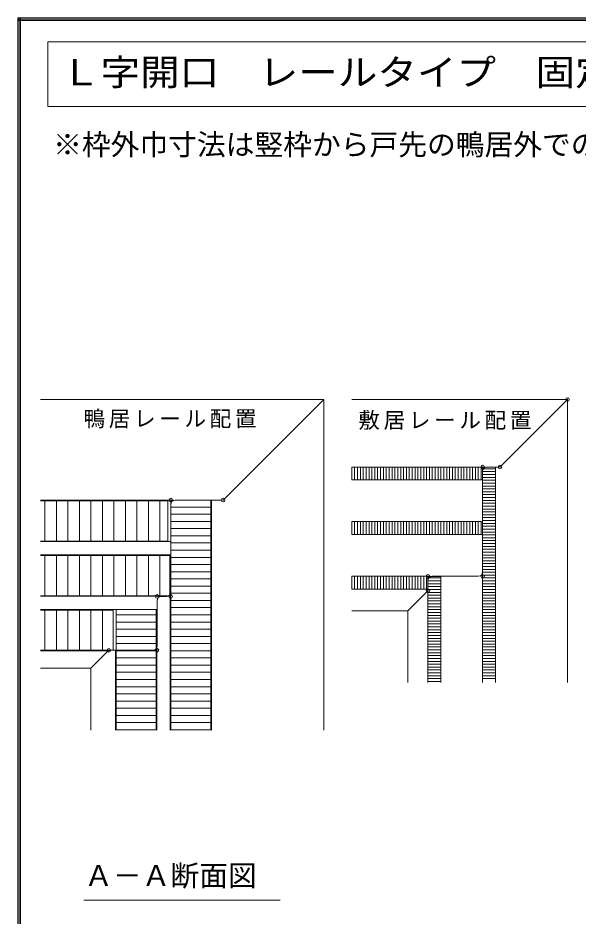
# Model space of a CAD drawing. Units: millimetres, scale not verified. Extents: x -957 to 993, y -689 to 708.
# Drawn here: x -957 to -568, y 83 to 708 of the extents above; entities that cross this region are included whole.
import ezdxf
from ezdxf.enums import TextEntityAlignment as Align

# ---------------------------------------------------------------- set-up
doc = ezdxf.new("R2010")
doc.units = ezdxf.units.MM
doc.header["$LTSCALE"] = 5
doc.header["$PDMODE"] = 32
doc.header["$PDSIZE"] = 2.5
for name, color, linetype, lineweight in [('0-A_文字', 7, 'Continuous', 9), ('0-B_寸法', 7, 'Continuous', 9), ('F-1_枠', 6, 'Continuous', 9)]:
    doc.layers.add(name, color=color, linetype=linetype, lineweight=lineweight)
doc.styles.add('ＭＳ ゴシック', font='')
doc.styles.get('ＭＳ ゴシック').set_extended_font_data('MS Gothic')

msp = doc.modelspace()

# ---------------------------------------------------------------- linework, layer by layer
at = {"layer": '0-B_寸法'}
for p, q in [((-936.448, 690.897), (-936.448, 645.897)), ((-936.448, 645.897), (-66.071, 645.897)), ((-744.522, 442.178), (-941.561, 442.178)), ((-813.643, 373.057), (-744.522, 442.178)), ((-744.522, 442.178), (-744.522, 212.178)), ((-621.231, 396.057), (-575.11, 442.178)), ((-635.11, 395.178), (-725.11, 395.178)), ((-725.11, 386.178), (-725.11, 395.178)), ((-723.11, 386.178), (-723.11, 395.178)), ((-721.11, 386.178), (-721.11, 395.178)), ((-719.11, 386.178), (-719.11, 395.178)), ((-717.11, 386.178), (-717.11, 395.178)), ((-715.11, 386.178), (-715.11, 395.178)), ((-713.11, 386.178), (-713.11, 395.178)), ((-711.11, 386.178), (-711.11, 395.178)), ((-709.11, 386.178), (-709.11, 395.178)), ((-707.11, 386.178), (-707.11, 395.178)), ((-705.11, 386.178), (-705.11, 395.178)), ((-703.11, 386.178), (-703.11, 395.178)), ((-701.11, 386.178), (-701.11, 395.178)), ((-699.11, 386.178), (-699.11, 395.178)), ((-697.11, 386.178), (-697.11, 395.178)), ((-695.11, 386.178), (-695.11, 395.178)), ((-693.11, 386.178), (-693.11, 395.178)), ((-691.11, 386.178), (-691.11, 395.178)), ((-689.11, 386.178), (-689.11, 395.178)), ((-687.11, 386.178), (-687.11, 395.178)), ((-685.11, 386.178), (-685.11, 395.178)), ((-683.11, 386.178), (-683.11, 395.178)), ((-681.11, 386.178), (-681.11, 395.178)), ((-679.11, 386.178), (-679.11, 395.178)), ((-677.11, 386.178), (-677.11, 395.178)), ((-675.11, 386.178), (-675.11, 395.178)), ((-673.11, 386.178), (-673.11, 395.178)), ((-671.11, 386.178), (-671.11, 395.178)), ((-669.11, 386.178), (-669.11, 395.178)), ((-667.11, 386.178), (-667.11, 395.178)), ((-665.11, 386.178), (-665.11, 395.178)), ((-663.11, 386.178), (-663.11, 395.178)), ((-661.11, 386.178), (-661.11, 395.178)), ((-659.11, 386.178), (-659.11, 395.178)), ((-657.11, 386.178), (-657.11, 395.178)), ((-655.11, 386.178), (-655.11, 395.178)), ((-653.11, 386.178), (-653.11, 395.178)), ((-651.11, 386.178), (-651.11, 395.178)), ((-649.11, 386.178), (-649.11, 395.178)), ((-647.11, 386.178), (-647.11, 395.178)), ((-645.11, 386.178), (-645.11, 395.178)), ((-643.11, 386.178), (-643.11, 395.178)), ((-641.11, 386.178), (-641.11, 395.178)), ((-639.11, 386.178), (-639.11, 395.178)), ((-637.11, 386.178), (-637.11, 395.178)), ((-635.11, 386.178), (-635.11, 395.178)), ((-625.11, 393.978), (-634.11, 393.978)), ((-634.11, 393.978), (-634.11, 245.178)), ((-631.11, 395.178), (-623.352, 395.178)), ((-625.11, 393.978), (-625.11, 245.178)), ((-634.11, 322.178), (-634.11, 392.178)), ((-625.11, 391.978), (-634.11, 391.978)), ((-625.11, 389.978), (-634.11, 389.978)), ((-625.11, 387.978), (-634.11, 387.978)), ((-635.11, 386.178), (-725.11, 386.178)), ((-625.11, 385.978), (-634.11, 385.978)), ((-625.11, 383.978), (-634.11, 383.978)), ((-625.11, 381.978), (-634.11, 381.978)), ((-625.11, 379.978), (-634.11, 379.978)), ((-625.11, 377.978), (-634.11, 377.978)), ((-625.11, 375.978), (-634.11, 375.978)), ((-941.561, 372.078), (-848.79, 372.078)), ((-941.561, 371.678), (-853.022, 371.678)), ((-938.516, 371.678), (-938.516, 343.678)), ((-930.516, 371.678), (-930.516, 343.678)), ((-922.516, 371.678), (-922.516, 343.678)), ((-914.516, 371.678), (-914.516, 343.678)), ((-906.516, 371.678), (-906.516, 343.678)), ((-898.516, 371.678), (-898.516, 343.678)), ((-890.516, 371.678), (-890.516, 343.678)), ((-882.516, 371.678), (-882.516, 343.678)), ((-874.516, 371.678), (-874.516, 343.678)), ((-866.516, 371.678), (-866.516, 343.678)), ((-858.516, 371.678), (-858.516, 343.678)), ((-853.022, 343.678), (-853.022, 371.678)), ((-851.022, 212.178), (-851.022, 372.178)), ((-851.022, 308.178), (-851.022, 369.178)), ((-815.765, 372.178), (-848.022, 372.178)), ((-823.022, 212.178), (-823.022, 372.178)), ((-822.622, 212.178), (-822.622, 372.178)), ((-625.11, 373.978), (-634.11, 373.978)), ((-625.11, 371.978), (-634.11, 371.978)), ((-625.11, 369.978), (-634.11, 369.978)), ((-823.022, 367.354), (-851.022, 367.354)), ((-625.11, 367.978), (-634.11, 367.978)), ((-625.11, 365.978), (-634.11, 365.978)), ((-625.11, 363.978), (-634.11, 363.978)), ((-823.022, 362.354), (-851.022, 362.354)), ((-823.022, 357.354), (-851.022, 357.354)), ((-635.11, 357.178), (-725.11, 357.178)), ((-725.11, 348.178), (-725.11, 357.178)), ((-723.11, 348.178), (-723.11, 357.178)), ((-721.11, 348.178), (-721.11, 357.178)), ((-719.11, 348.178), (-719.11, 357.178)), ((-717.11, 348.178), (-717.11, 357.178)), ((-715.11, 348.178), (-715.11, 357.178)), ((-713.11, 348.178), (-713.11, 357.178)), ((-711.11, 348.178), (-711.11, 357.178)), ((-709.11, 348.178), (-709.11, 357.178)), ((-707.11, 348.178), (-707.11, 357.178)), ((-705.11, 348.178), (-705.11, 357.178)), ((-703.11, 348.178), (-703.11, 357.178)), ((-701.11, 348.178), (-701.11, 357.178)), ((-699.11, 348.178), (-699.11, 357.178)), ((-697.11, 348.178), (-697.11, 357.178)), ((-695.11, 348.178), (-695.11, 357.178)), ((-693.11, 348.178), (-693.11, 357.178)), ((-691.11, 348.178), (-691.11, 357.178)), ((-689.11, 348.178), (-689.11, 357.178)), ((-687.11, 348.178), (-687.11, 357.178)), ((-685.11, 348.178), (-685.11, 357.178)), ((-683.11, 348.178), (-683.11, 357.178)), ((-681.11, 348.178), (-681.11, 357.178)), ((-679.11, 348.178), (-679.11, 357.178)), ((-677.11, 348.178), (-677.11, 357.178)), ((-675.11, 348.178), (-675.11, 357.178)), ((-673.11, 348.178), (-673.11, 357.178)), ((-671.11, 348.178), (-671.11, 357.178)), ((-669.11, 348.178), (-669.11, 357.178)), ((-667.11, 348.178), (-667.11, 357.178)), ((-665.11, 348.178), (-665.11, 357.178)), ((-663.11, 348.178), (-663.11, 357.178)), ((-661.11, 348.178), (-661.11, 357.178)), ((-659.11, 348.178), (-659.11, 357.178)), ((-657.11, 348.178), (-657.11, 357.178)), ((-655.11, 348.178), (-655.11, 357.178)), ((-653.11, 348.178), (-653.11, 357.178)), ((-651.11, 348.178), (-651.11, 357.178)), ((-649.11, 348.178), (-649.11, 357.178)), ((-647.11, 348.178), (-647.11, 357.178)), ((-645.11, 348.178), (-645.11, 357.178)), ((-643.11, 348.178), (-643.11, 357.178)), ((-641.11, 348.178), (-641.11, 357.178)), ((-639.11, 348.178), (-639.11, 357.178)), ((-637.11, 348.178), (-637.11, 357.178)), ((-635.11, 348.178), (-635.11, 357.178)), ((-625.11, 361.978), (-634.11, 361.978)), ((-625.11, 359.978), (-634.11, 359.978)), ((-625.11, 357.978), (-634.11, 357.978)), ((-823.022, 352.354), (-851.022, 352.354)), ((-625.11, 355.978), (-634.11, 355.978)), ((-625.11, 353.978), (-634.11, 353.978)), ((-625.11, 351.978), (-634.11, 351.978)), ((-625.11, 349.978), (-634.11, 349.978)), ((-941.561, 343.678), (-853.022, 343.678)), ((-823.022, 347.354), (-851.022, 347.354)), ((-635.11, 348.178), (-725.11, 348.178)), ((-625.11, 347.978), (-634.11, 347.978)), ((-625.11, 345.978), (-634.11, 345.978)), ((-625.11, 343.978), (-634.11, 343.978)), ((-941.561, 343.278), (-851.022, 343.278)), ((-823.022, 342.354), (-851.022, 342.354)), ((-625.11, 341.978), (-634.11, 341.978)), ((-625.11, 339.978), (-634.11, 339.978)), ((-625.11, 337.978), (-634.11, 337.978)), ((-941.561, 334.078), (-851.022, 334.078)), ((-941.561, 333.678), (-851.522, 333.678)), ((-938.516, 333.678), (-938.516, 305.678)), ((-930.516, 333.678), (-930.516, 305.678)), ((-922.516, 333.678), (-922.516, 305.678)), ((-914.516, 333.678), (-914.516, 305.678)), ((-906.516, 333.678), (-906.516, 305.678)), ((-898.516, 333.678), (-898.516, 305.678)), ((-890.516, 333.678), (-890.516, 305.678)), ((-882.516, 333.678), (-882.516, 305.678)), ((-874.516, 333.678), (-874.516, 305.678)), ((-866.516, 333.678), (-866.516, 305.678)), ((-858.516, 333.678), (-858.516, 305.678)), ((-851.522, 305.678), (-851.522, 333.678)), ((-823.022, 337.354), (-851.022, 337.354)), ((-823.022, 332.354), (-851.022, 332.354)), ((-625.11, 335.978), (-634.11, 335.978)), ((-625.11, 333.978), (-634.11, 333.978)), ((-625.11, 331.978), (-634.11, 331.978)), ((-823.022, 327.354), (-851.022, 327.354)), ((-625.11, 329.978), (-634.11, 329.978)), ((-625.11, 327.978), (-634.11, 327.978)), ((-625.11, 325.978), (-634.11, 325.978)), ((-823.022, 322.354), (-851.022, 322.354)), ((-673.11, 319.178), (-725.11, 319.178)), ((-725.11, 310.178), (-725.11, 319.178)), ((-723.11, 310.178), (-723.11, 319.178)), ((-721.11, 310.178), (-721.11, 319.178)), ((-719.11, 310.178), (-719.11, 319.178)), ((-717.11, 310.178), (-717.11, 319.178)), ((-715.11, 310.178), (-715.11, 319.178)), ((-713.11, 310.178), (-713.11, 319.178)), ((-711.11, 310.178), (-711.11, 319.178)), ((-709.11, 310.178), (-709.11, 319.178)), ((-707.11, 310.178), (-707.11, 319.178)), ((-705.11, 310.178), (-705.11, 319.178)), ((-703.11, 310.178), (-703.11, 319.178)), ((-701.11, 310.178), (-701.11, 319.178)), ((-699.11, 310.178), (-699.11, 319.178)), ((-697.11, 310.178), (-697.11, 319.178)), ((-695.11, 310.178), (-695.11, 319.178)), ((-693.11, 310.178), (-693.11, 319.178)), ((-691.11, 310.178), (-691.11, 319.178)), ((-689.11, 310.178), (-689.11, 319.178)), ((-687.11, 310.178), (-687.11, 319.178)), ((-685.11, 310.178), (-685.11, 319.178)), ((-683.11, 310.178), (-683.11, 319.178)), ((-681.11, 310.178), (-681.11, 319.178)), ((-679.11, 310.178), (-679.11, 319.178)), ((-677.11, 310.178), (-677.11, 319.178)), ((-675.11, 310.178), (-675.11, 319.178)), ((-673.11, 310.178), (-673.11, 319.178)), ((-669.11, 319.178), (-637.11, 319.178)), ((-625.11, 323.978), (-634.11, 323.978)), ((-625.11, 321.978), (-634.11, 321.978)), ((-625.11, 319.978), (-634.11, 319.978)), ((-823.022, 317.354), (-851.022, 317.354)), ((-663.11, 317.978), (-672.11, 317.978)), ((-672.11, 317.978), (-672.11, 245.178)), ((-672.11, 310.421), (-672.11, 316.178)), ((-663.11, 315.978), (-672.11, 315.978)), ((-663.11, 313.978), (-672.11, 313.978)), ((-663.11, 317.978), (-663.11, 245.178)), ((-625.11, 317.978), (-634.11, 317.978)), ((-625.11, 315.978), (-634.11, 315.978)), ((-625.11, 313.978), (-634.11, 313.978)), ((-851.422, 212.178), (-851.422, 306.52)), ((-823.022, 312.354), (-851.022, 312.354)), ((-823.022, 307.354), (-851.022, 307.354)), ((-673.11, 310.178), (-725.11, 310.178)), ((-672.988, 308.299), (-686.11, 295.178)), ((-663.11, 311.978), (-672.11, 311.978)), ((-663.11, 309.978), (-672.11, 309.978)), ((-663.11, 307.978), (-672.11, 307.978)), ((-625.11, 311.978), (-634.11, 311.978)), ((-625.11, 309.978), (-634.11, 309.978)), ((-625.11, 307.978), (-634.11, 307.978)), ((-941.561, 305.678), (-851.522, 305.678)), ((-941.561, 305.278), (-853.254, 305.278)), ((-860.522, 302.678), (-860.522, 270.678)), ((-854.022, 305.178), (-857.522, 305.178)), ((-823.022, 302.354), (-851.022, 302.354)), ((-663.11, 305.978), (-672.11, 305.978)), ((-663.11, 303.978), (-672.11, 303.978)), ((-663.11, 301.978), (-672.11, 301.978)), ((-663.11, 299.978), (-672.11, 299.978)), ((-625.11, 305.978), (-634.11, 305.978)), ((-625.11, 303.978), (-634.11, 303.978)), ((-625.11, 301.978), (-634.11, 301.978)), ((-625.11, 299.978), (-634.11, 299.978)), ((-941.561, 296.078), (-860.522, 296.078)), ((-941.561, 295.678), (-891.022, 295.678)), ((-938.516, 295.678), (-938.516, 267.678)), ((-930.516, 295.678), (-930.516, 267.678)), ((-922.516, 295.678), (-922.516, 267.678)), ((-914.516, 295.678), (-914.516, 267.678)), ((-906.516, 295.678), (-906.516, 267.678)), ((-898.516, 295.678), (-898.516, 267.678)), ((-891.022, 267.678), (-891.022, 295.678)), ((-889.022, 212.178), (-889.022, 296.078)), ((-861.022, 212.178), (-861.022, 296.078)), ((-823.022, 297.354), (-851.022, 297.354)), ((-663.11, 297.978), (-672.11, 297.978)), ((-663.11, 295.978), (-672.11, 295.978)), ((-663.11, 293.978), (-672.11, 293.978)), ((-625.11, 297.978), (-634.11, 297.978)), ((-625.11, 295.978), (-634.11, 295.978)), ((-625.11, 293.978), (-634.11, 293.978)), ((-861.022, 292.354), (-889.022, 292.354)), ((-823.022, 292.354), (-851.022, 292.354)), ((-663.11, 291.978), (-672.11, 291.978)), ((-663.11, 289.978), (-672.11, 289.978)), ((-663.11, 287.978), (-672.11, 287.978)), ((-625.11, 291.978), (-634.11, 291.978)), ((-625.11, 289.978), (-634.11, 289.978)), ((-625.11, 287.978), (-634.11, 287.978)), ((-861.022, 287.354), (-889.022, 287.354)), ((-861.022, 282.354), (-889.022, 282.354)), ((-823.022, 287.354), (-851.022, 287.354)), ((-823.022, 282.354), (-851.022, 282.354)), ((-663.11, 285.978), (-672.11, 285.978)), ((-663.11, 283.978), (-672.11, 283.978)), ((-663.11, 281.978), (-672.11, 281.978)), ((-625.11, 285.978), (-634.11, 285.978)), ((-625.11, 283.978), (-634.11, 283.978)), ((-625.11, 281.978), (-634.11, 281.978)), ((-861.022, 277.354), (-889.022, 277.354)), ((-823.022, 277.354), (-851.022, 277.354)), ((-663.11, 279.978), (-672.11, 279.978)), ((-663.11, 277.978), (-672.11, 277.978)), ((-663.11, 275.978), (-672.11, 275.978)), ((-625.11, 279.978), (-634.11, 279.978)), ((-625.11, 277.978), (-634.11, 277.978)), ((-625.11, 275.978), (-634.11, 275.978)), ((-861.022, 272.354), (-889.022, 272.354)), ((-860.622, 212.178), (-860.622, 269.91)), ((-823.022, 272.354), (-851.022, 272.354)), ((-663.11, 273.978), (-672.11, 273.978)), ((-663.11, 271.978), (-672.11, 271.978)), ((-663.11, 269.978), (-672.11, 269.978)), ((-625.11, 273.978), (-634.11, 273.978)), ((-625.11, 271.978), (-634.11, 271.978)), ((-625.11, 269.978), (-634.11, 269.978)), ((-941.561, 267.678), (-891.022, 267.678)), ((-941.561, 267.278), (-894.276, 267.278)), ((-894.901, 266.799), (-906.522, 255.178)), ((-894.901, 266.799), (-906.522, 255.178)), ((-863.522, 267.678), (-892.779, 267.678)), ((-889.422, 212.178), (-889.422, 267.678)), ((-861.022, 267.354), (-889.022, 267.354)), ((-823.022, 267.354), (-851.022, 267.354)), ((-663.11, 267.978), (-672.11, 267.978)), ((-663.11, 265.978), (-672.11, 265.978)), ((-663.11, 263.978), (-672.11, 263.978)), ((-625.11, 267.978), (-634.11, 267.978)), ((-625.11, 265.978), (-634.11, 265.978)), ((-625.11, 263.978), (-634.11, 263.978)), ((-861.022, 262.354), (-889.022, 262.354)), ((-861.022, 257.354), (-889.022, 257.354)), ((-823.022, 262.354), (-851.022, 262.354)), ((-823.022, 257.354), (-851.022, 257.354)), ((-663.11, 261.978), (-672.11, 261.978)), ((-663.11, 259.978), (-672.11, 259.978)), ((-663.11, 257.978), (-672.11, 257.978)), ((-625.11, 261.978), (-634.11, 261.978)), ((-625.11, 259.978), (-634.11, 259.978)), ((-625.11, 257.978), (-634.11, 257.978)), ((-906.522, 255.178), (-941.561, 255.178)), ((-906.522, 255.178), (-906.522, 212.178)), ((-861.022, 252.354), (-889.022, 252.354)), ((-823.022, 252.354), (-851.022, 252.354)), ((-663.11, 255.978), (-672.11, 255.978)), ((-663.11, 253.978), (-672.11, 253.978)), ((-663.11, 251.978), (-672.11, 251.978)), ((-663.11, 249.978), (-672.11, 249.978)), ((-625.11, 255.978), (-634.11, 255.978)), ((-625.11, 253.978), (-634.11, 253.978)), ((-625.11, 251.978), (-634.11, 251.978)), ((-625.11, 249.978), (-634.11, 249.978)), ((-861.022, 247.354), (-889.022, 247.354)), ((-823.022, 247.354), (-851.022, 247.354)), ((-663.11, 247.978), (-672.11, 247.978)), ((-663.11, 245.978), (-672.11, 245.978)), ((-625.11, 247.978), (-634.11, 247.978)), ((-861.022, 242.354), (-889.022, 242.354)), ((-823.022, 242.354), (-851.022, 242.354)), ((-861.022, 237.354), (-889.022, 237.354)), ((-861.022, 232.354), (-889.022, 232.354)), ((-823.022, 237.354), (-851.022, 237.354)), ((-823.022, 232.354), (-851.022, 232.354)), ((-861.022, 227.354), (-889.022, 227.354)), ((-823.022, 227.354), (-851.022, 227.354)), ((-861.022, 222.354), (-889.022, 222.354)), ((-823.022, 222.354), (-851.022, 222.354)), ((-861.022, 217.354), (-889.022, 217.354)), ((-823.022, 217.354), (-851.022, 217.354)), ((-861.022, 212.354), (-889.022, 212.354)), ((-823.022, 212.354), (-851.022, 212.354)), ((-774.917, 93.893), (-911.344, 93.893))]:
    msp.add_line(p, q, dxfattribs=at)
at = {"layer": '0-B_寸法', "color": 4}
for p, q in [((-575.11, 442.178), (-725.11, 442.178)), ((-575.11, 442.178), (-575.11, 245.178)), ((-635.11, 395.078), (-625.21, 395.078)), ((-634.01, 393.978), (-634.01, 395.078)), ((-625.21, 393.978), (-625.21, 395.078)), ((-635.11, 386.278), (-634.01, 386.278)), ((-635.11, 357.078), (-634.01, 357.078)), ((-635.11, 348.278), (-634.01, 348.278)), ((-673.11, 319.078), (-663.21, 319.078)), ((-672.01, 317.978), (-672.01, 319.078)), ((-663.21, 317.978), (-663.21, 319.078)), ((-673.11, 310.278), (-672.01, 310.278)), ((-686.11, 295.178), (-725.11, 295.178)), ((-686.11, 245.178), (-686.11, 295.178))]:
    msp.add_line(p, q, dxfattribs=at)
at = {"layer": '0-B_寸法'}
msp.add_lwpolyline([(-936.448, 690.897), (-66.071, 690.897), (-66.071, 645.897)], dxfattribs=at)
for centre, start, end in [((-631.11, 392.178), 90, 180), ((-623.352, 398.178), 270, 315), ((-848.022, 369.178), 90, 180), ((-815.765, 375.178), 270, 315), ((-669.11, 316.178), 90, 180), ((-637.11, 322.178), 270, 0), ((-854.022, 308.178), 270, 0), ((-675.11, 310.421), 315, 0), ((-857.522, 302.178), 90, 180), ((-863.522, 270.678), 270, 0), ((-892.779, 264.678), 90, 135), ((-892.779, 264.678), 90, 135)]:
    msp.add_arc(centre, 3, start, end, dxfattribs=at)
for p in [(-575.11, 442.178), (-575.11, 442.178), (-634.11, 395.178), (-622.11, 395.178), (-851.022, 372.178), (-814.522, 372.178), (-672.11, 319.178), (-634.11, 319.178), (-860.522, 305.178), (-851.022, 305.178), (-672.11, 309.178), (-894.022, 267.678), (-894.022, 267.678), (-894.022, 267.678), (-860.522, 267.678)]:
    msp.add_point(p, dxfattribs=at)
at = {"layer": 'F-1_枠'}
for p, q in [((-957.218, 707.602), (-957.218, -689.065)), ((-957.218, 707.602), (992.782, 707.602)), ((-957.218, 706.769), (992.782, 706.769)), ((-956.385, 707.602), (-956.385, -689.065)), ((-955.551, 707.602), (-955.551, -689.065)), ((-957.218, 705.935), (992.782, 705.935))]:
    msp.add_line(p, q, dxfattribs=at)

# ---------------------------------------------------------------- texts
at = {"layer": '0-A_文字', "style": 'ＭＳ ゴシック'}
msp.add_text('※枠外巾寸法は竪枠から戸先の鴨居外での表示となっています。', height=14.66, dxfattribs=at).set_placement((-932.755, 607.806), align=Align.BOTTOM_LEFT)
at = {"layer": '0-B_寸法', "style": 'ＭＳ ゴシック', "width": 1.1}
msp.add_text('Ｌ字開口\u3000レールタイプ\u3000固定枠【L】３枚引込戸＋【R】２枚引込戸', height=18.33, dxfattribs=at).set_placement((-927.321, 655.158), align=Align.BOTTOM_LEFT)
at = {"layer": '0-B_寸法', "style": 'ＭＳ ゴシック'}
msp.add_text('Ａ－Ａ断面図', height=14.66, dxfattribs=at).set_placement((-911.151, 99.216), align=Align.BOTTOM_LEFT)
at = {"layer": '0-B_寸法', "char_height": 11, "attachment_point": 7, "style": 'ＭＳ ゴシック'}
for s, insert in [('\\T1.17;鴨居レール配置', (-911.662, 422.139)), ('\\T1.17;敷居レール配置', (-720.524, 421.032))]:
    msp.add_mtext(s, dxfattribs=dict(at, insert=insert))

doc.saveas('drawing.dxf')
